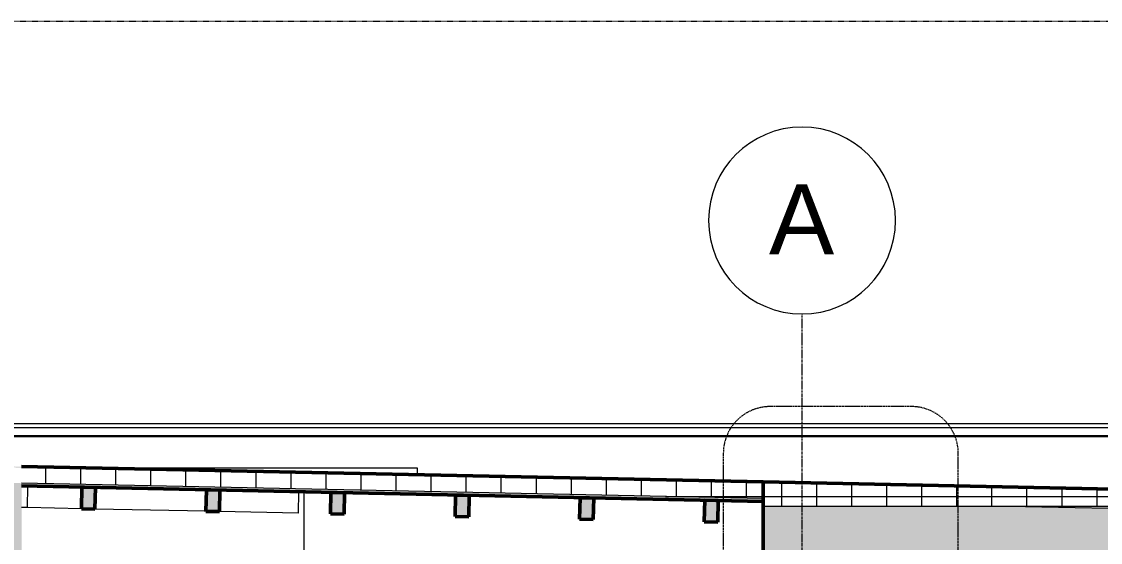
# Model space of a CAD drawing. Header units: inches. Extents: x 9661 to 16493, y -360 to 681.
# Drawn here: x 11646.7 to 11923.8, y 393.2 to 527 of the extents above; entities that cross this region are included whole.
import ezdxf

# ---------------------------------------------------------------- set-up
doc = ezdxf.new("R2010")
doc.units = ezdxf.units.IN
doc.header["$MEASUREMENT"] = 0
for name, pattern in [('Aligning Line 1_8_', [0.25, 0.125, -0.125]), ('Dash Dot 3_16_', [0.3125, 0.1875, -0.0625, 0, -0.0625]), ('Grid Line 1_2_', [0.875, 0.5, -0.125, 0.125, -0.125])]:
    doc.linetypes.add(name, pattern=pattern)
for name, color, linetype, lineweight in [('0-1', 7, 'Continuous', 5), ('0-2', 135, 'Continuous', 9), ('A-ANNO-SYMB-1', 150, 'Dash Dot 3_16_', 9), ('A-FLOR-1', 21, 'Continuous', 13), ('A-FLOR-4', 8, 'Continuous', 5), ('A-FLOR-9', 192, 'Continuous', 50), ('A-FLOR-MCUT', 51, 'Continuous', 13), ('A-FLOR-PATT-2', 8, 'Continuous', 9), ('A-ROOF', 132, 'Continuous', 13), ('A-ROOF-1', 55, 'Continuous', 13), ('A-ROOF-2', 132, 'Continuous', 50), ('A-ROOF-PATT-1', 132, 'Continuous', 9), ('A-WALL-2', 55, 'Continuous', 13), ('G-ANNO-SYMB', 111, 'Aligning Line 1_8_', 9), ('S-BEAM-1', 135, 'Continuous', 9), ('S-BEAM-2', 41, 'Continuous', 9), ('S-BEAM-3', 250, 'Continuous', 50), ('S-GRID-1', 1, 'Grid Line 1_2_', 9), ('S-GRID-IDEN', 1, 'Continuous', 9)]:
    doc.layers.add(name, color=color, linetype=linetype, lineweight=lineweight)
doc.styles.add('Arial_1', font='arial.ttf', dxfattribs={"height": 18})
pattern_1 = [(0, (10995.947, 72), (0, 9), []), (90, (10995.947, 72), (-9, 6e-16), [])]

# ---------------------------------------------------------------- blocks, each defined once
blk = doc.blocks.new('Dimension Lumber - LVL - 3_5X5_5-V17-BUILDING SECTION - EAST_WEST - LOOKING NORTH')
at = {"layer": 'S-BEAM-1'}
for p, q in [((11646.74, 407.66), (11648.36, 407.63)), ((11648.24, 402.13), (11646.74, 402.16))]:
    blk.add_line(p, q, dxfattribs=at)
blk = doc.blocks.new('Dimension Lumber - LVL - 3_5X5_5-2129287-BUILDING SECTION - EAST_WEST - LOOKING NORTH')
at = {"layer": 'S-BEAM-2'}
blk.add_hatch(color=256, dxfattribs=at).paths.add_polyline_path([(10433.18, 401.77), (10436.68, 401.84), (10436.57, 407.34), (10433.07, 407.27), (10433.14, 403.73)], flags=0)
at = {"layer": 'S-BEAM-3'}
for p, q in [((10436.57, 407.34), (10433.07, 407.27)), ((10436.68, 401.84), (10436.57, 407.34)), ((10433.07, 407.27), (10433.18, 401.77)), ((10433.18, 401.77), (10436.68, 401.84))]:
    blk.add_line(p, q, dxfattribs=at)
blk = doc.blocks.new('Dimension Lumber - LVL - 3_5X5_5-2129286-BUILDING SECTION - EAST_WEST - LOOKING NORTH')
at = {"layer": 'S-BEAM-2'}
blk.add_hatch(color=256, dxfattribs=at).paths.add_polyline_path([(10401.19, 401.1), (10404.69, 401.18), (10404.57, 406.68), (10401.07, 406.6), (10401.13, 403.73)], flags=0)
at = {"layer": 'S-BEAM-3'}
for p, q in [((10404.57, 406.68), (10401.07, 406.6)), ((10401.07, 406.6), (10401.19, 401.1)), ((10404.69, 401.18), (10404.57, 406.68)), ((10401.19, 401.1), (10404.69, 401.18))]:
    blk.add_line(p, q, dxfattribs=at)
blk = doc.blocks.new('Dimension Lumber - LVL - 3_5X5_5-V13-BUILDING SECTION - EAST_WEST - LOOKING NORTH')
at = {"layer": 'S-BEAM-2'}
blk.add_hatch(color=256, dxfattribs=at).paths.add_polyline_path([(10337.2, 399.77), (10340.7, 399.84), (10340.59, 405.34), (10337.09, 405.27), (10337.12, 403.73)], flags=0)
at = {"layer": 'S-BEAM-3'}
for p, q in [((10340.59, 405.34), (10337.09, 405.27)), ((10337.09, 405.27), (10337.2, 399.77)), ((10340.7, 399.84), (10340.59, 405.34)), ((10337.2, 399.77), (10340.7, 399.84))]:
    blk.add_line(p, q, dxfattribs=at)
blk = doc.blocks.new('Dimension Lumber - LVL - 3_5X5_5-V18-BUILDING SECTION - EAST_WEST - LOOKING NORTH')
at = {"layer": 'S-BEAM-1'}
for p, q in [((11648.24, 402.13), (11648.36, 407.63)), ((11648.36, 407.63), (11662.21, 407.34)), ((11665.71, 407.27), (11694.2, 406.68)), ((11697.7, 406.6), (11717.87, 406.18)), ((11717.87, 406.18), (11717.75, 400.68)), ((11662.1, 401.84), (11648.24, 402.13)), ((11694.09, 401.18), (11665.6, 401.77)), ((11717.75, 400.68), (11697.59, 401.1))]:
    blk.add_line(p, q, dxfattribs=at)
blk = doc.blocks.new('CTR - 1st Phase - Common Walls_rvt-1-BUILDING SECTION - EAST_WEST - LOOKING NORTH')
at = {"layer": '0-2'}
for name in ['Dimension Lumber - LVL - 3_5X5_5-V17-BUILDING SECTION - EAST_WEST - LOOKING NORTH', 'Dimension Lumber - LVL - 3_5X5_5-V18-BUILDING SECTION - EAST_WEST - LOOKING NORTH']:
    blk.add_blockref(name, (0, 0), dxfattribs=at)
at = {"layer": '0-2', "rotation": 357.6121847123885}
for name, p in [('Dimension Lumber - LVL - 3_5X5_5-2129287-BUILDING SECTION - EAST_WEST - LOOKING NORTH', (1221.23, 435.1)), ('Dimension Lumber - LVL - 3_5X5_5-2129286-BUILDING SECTION - EAST_WEST - LOOKING NORTH', (1285.22, 433.77)), ('Dimension Lumber - LVL - 3_5X5_5-V13-BUILDING SECTION - EAST_WEST - LOOKING NORTH', (1381.2, 431.77)), ('Dimension Lumber - LVL - 3_5X5_5-V13-BUILDING SECTION - EAST_WEST - LOOKING NORTH', (1413.19, 431.1)), ('Dimension Lumber - LVL - 3_5X5_5-V13-BUILDING SECTION - EAST_WEST - LOOKING NORTH', (1445.19, 430.43)), ('Dimension Lumber - LVL - 3_5X5_5-V13-BUILDING SECTION - EAST_WEST - LOOKING NORTH', (1477.18, 429.77))]:
    blk.add_blockref(name, p, dxfattribs=at)
blk = doc.blocks.new('Basic Wall _ EXT - FIBER CEMENT - SMALL - ___-2145935-BUILDING SECTION - EAST_WEST - LOOKING NORTH')
at = {"layer": 'A-WALL-2'}
for p, q in [((12125.15, 423.66), (11559.49, 423.66)), ((12109.71, 422.6), (11559.49, 422.6)), ((12108.98, 420.57), (11559.49, 420.57)), ((11559.49, 420.42), (12109.3, 420.42))]:
    blk.add_line(p, q, dxfattribs=at)
blk = doc.blocks.new('Grid - Grid Head - Circle-50561-BUILDING SECTION - EAST_WEST - LOOKING NORTH')
at = {"layer": 'S-GRID-IDEN'}
for start, end in [(360, 180), (180, 360)]:
    blk.add_arc((11847.19, 475.86), 24, start, end, dxfattribs=at)

msp = doc.modelspace()

# ---------------------------------------------------------------- hatches: boundary and pattern name
at = {"layer": 'A-FLOR-1'}
msp.add_hatch(color=256, dxfattribs=at).paths.add_polyline_path([(11837.1894, 403.7331), (11837.1894, 404.4832), (11646.7394, 408.4509), (11646.7394, 407.7008), (11806.9369, 404.3633)], flags=0)
at = {"layer": 'A-FLOR-4'}
msp.add_hatch(color=256, dxfattribs=at).paths.add_polyline_path([(11837.1894, 408.4841), (11837.1894, 408.7342), (11646.7394, 412.7019), (11646.7394, 412.4518), (11806.9369, 409.1144)], flags=0)
at = {"layer": 'A-FLOR-PATT-2'}
h = msp.add_hatch(dxfattribs=at)
h.set_pattern_fill('FP_14', color=256, style=0, pattern_type=2)
h.set_pattern_definition(pattern_1)
h.paths.add_polyline_path([(11837.1894, 404.4832), (11837.1894, 408.4841), (11646.7394, 412.4518), (11646.7394, 408.4509), (11806.9369, 405.1135)], flags=0)
at = {"layer": 'A-ROOF-1'}
h = msp.add_hatch(color=256, dxfattribs=at)
h.paths.add_polyline_path([(11942.5898, 406.5647), (11837.1894, 408.7334), (11837.1894, 408.4834), (11930.0894, 406.5719), (11930.0894, 406.7728), (11932.4347, 406.7338)], flags=0)
h.paths.add_polyline_path([(11646.7394, 412.4021), (11646.7394, 412.6521), (11256.2644, 420.6865), (11256.2644, 420.4364), (11639.3498, 412.5541)], flags=0)
at = {"layer": 'A-ROOF-PATT-1'}
h = msp.add_hatch(dxfattribs=at)
h.set_pattern_fill('FP_14', color=256, style=0, pattern_type=2)
h.set_pattern_definition(pattern_1)
h.paths.add_polyline_path([(12110.3394, 398.8622), (12110.3394, 402.5228), (11932.4347, 402.5228), (12109.7144, 398.8751)], flags=0)
h.paths.add_polyline_path([(11846.3691, 402.5228), (11930.0894, 402.5228), (11930.0894, 406.5719), (11837.1894, 408.4509), (11837.1894, 402.5228), (11838.6855, 402.5228)], flags=0)
h.paths.add_polyline_path([(11646.7394, 408.4012), (11646.7394, 412.4021), (11255.6394, 420.4364), (11255.6394, 416.4484), (11609.7756, 409.1618)], flags=0)
h = msp.add_hatch(dxfattribs=at)
h.set_pattern_fill('FP_4', color=256, style=0, pattern_type=2)
h.set_pattern_definition([(161.57, (10996.427, 72.48), (-3.8399538, -1.54e-05), [0, -27.322, 3.034, 0]), (18.43, (10995.467, 72.48), (-3.8399538, 1.54e-05), [0, -27.322, 3.034, 0]), (108.43, (10996.427, 72.48), (1.919622, -9.6005246), [9.106, -21.25]), (71.57, (10995.467, 72.48), (1.919622, 9.6005246), [9.106, -21.25])])
h.paths.add_polyline_path([(12075.9218, 374), (12115.8394, 374), (12115.8394, 397.9989), (11895.9764, 402.5228), (11837.1894, 402.5228), (11837.1894, 376), (11841.3115, 376), (11837.1894, 374), (12043.5304, 374)], flags=0)
h.paths.add_polyline_path([(11621.9894, 374), (11646.7394, 374), (11646.7394, 407.651), (11250.1394, 415.8114), (11250.1394, 374), (11570.3434, 374)], flags=0)
h = msp.add_hatch(dxfattribs=at)
h.set_pattern_fill('FP_3', color=256, style=0, pattern_type=2)
h.set_pattern_definition([(0, (10995.947, 72), (0, 4.798), []), (315, (10995.947, 72), (4.798427, 0), [6.786, -6.786]), (45, (10995.947, 72), (4.798427, 0), [6.786, -6.786])])
h.paths.add_polyline_path([(12110.3394, 398.1121), (12110.3394, 398.8622), (11932.4347, 402.5228), (11895.9764, 402.5228), (12109.7144, 398.125)], flags=0)
h.paths.add_polyline_path([(11646.7394, 407.651), (11646.7394, 408.4012), (11255.6394, 416.4484), (11255.6394, 415.6983), (11610.2812, 408.4012)], flags=0)

# ---------------------------------------------------------------- linework, layer by layer
at = {"layer": 'A-ANNO-SYMB-1'}
for p, q in [((11875.3051, 428.0757), (11838.9644, 428.0757)), ((11826.9644, 416.0757), (11826.9644, -142.7997)), ((11887.3051, -142.7997), (11887.3051, 416.0757))]:
    msp.add_line(p, q, dxfattribs=at)
for centre, start, end in [((11838.9644, 416.0757), 90, 180), ((11875.3051, 416.0757), 0, 90)]:
    msp.add_arc(centre, 12, start, end, dxfattribs=at)
at = {"layer": 'A-FLOR-9'}
for p, q in [((11837.1894, 408.7342), (11646.7394, 412.7019)), ((11646.7394, 407.7008), (11837.1894, 403.7331)), ((11837.1894, 403.7331), (11837.1894, 408.7342))]:
    msp.add_line(p, q, dxfattribs=at)
at = {"layer": 'A-FLOR-MCUT'}
for p, q in [((11837.1894, 408.4841), (11646.7394, 412.4518)), ((11837.1894, 404.4832), (11646.7394, 408.4509))]:
    msp.add_line(p, q, dxfattribs=at)
at = {"layer": 'A-ROOF'}
for p, q in [((11930.0894, 406.5719), (11837.1894, 408.4834)), ((11837.1894, 402.5228), (11932.4347, 402.5228)), ((12115.8394, 397.9989), (11895.9764, 402.5228))]:
    msp.add_line(p, q, dxfattribs=at)
at = {"layer": 'A-ROOF-1'}
for p, q in [((11748.4394, 412.2666), (11667.6341, 412.2666)), ((11748.4394, 410.5831), (11748.4394, 412.2666)), ((11719.2394, 406.1904), (11719.2394, 389.75))]:
    msp.add_line(p, q, dxfattribs=at)
at = {"layer": 'A-ROOF-2'}
for p, q in [((11942.5898, 406.5647), (11837.1894, 408.7334)), ((11837.1894, 403.7331), (11837.1894, 373.375))]:
    msp.add_line(p, q, dxfattribs=at)
at = {"layer": 'G-ANNO-SYMB'}
msp.add_line((12280.1239, 526.9531), (9756.4599, 526.9531), dxfattribs=at)
at = {"layer": 'S-GRID-1'}
msp.add_line((11847.1894, -159.8356), (11847.1894, 451.8625), dxfattribs=at)

# ---------------------------------------------------------------- block references
at = {"layer": '0-1'}
msp.add_blockref('CTR - 1st Phase - Common Walls_rvt-1-BUILDING SECTION - EAST_WEST - LOOKING NORTH', (0, 0), dxfattribs=at)
at = {"layer": 'A-WALL-2'}
msp.add_blockref('Basic Wall _ EXT - FIBER CEMENT - SMALL - ___-2145935-BUILDING SECTION - EAST_WEST - LOOKING NORTH', (0, 0), dxfattribs=at)
at = {"layer": 'S-GRID-IDEN'}
msp.add_blockref('Grid - Grid Head - Circle-50561-BUILDING SECTION - EAST_WEST - LOOKING NORTH', (0, 0), dxfattribs=at)

# ---------------------------------------------------------------- texts
at = {"layer": 'S-GRID-IDEN', "insert": (11838.6808, 485.1505), "char_height": 18, "width": 20.301, "attachment_point": 1, "style": 'Arial_1'}
msp.add_mtext('A', dxfattribs=at)

doc.saveas('drawing.dxf')
